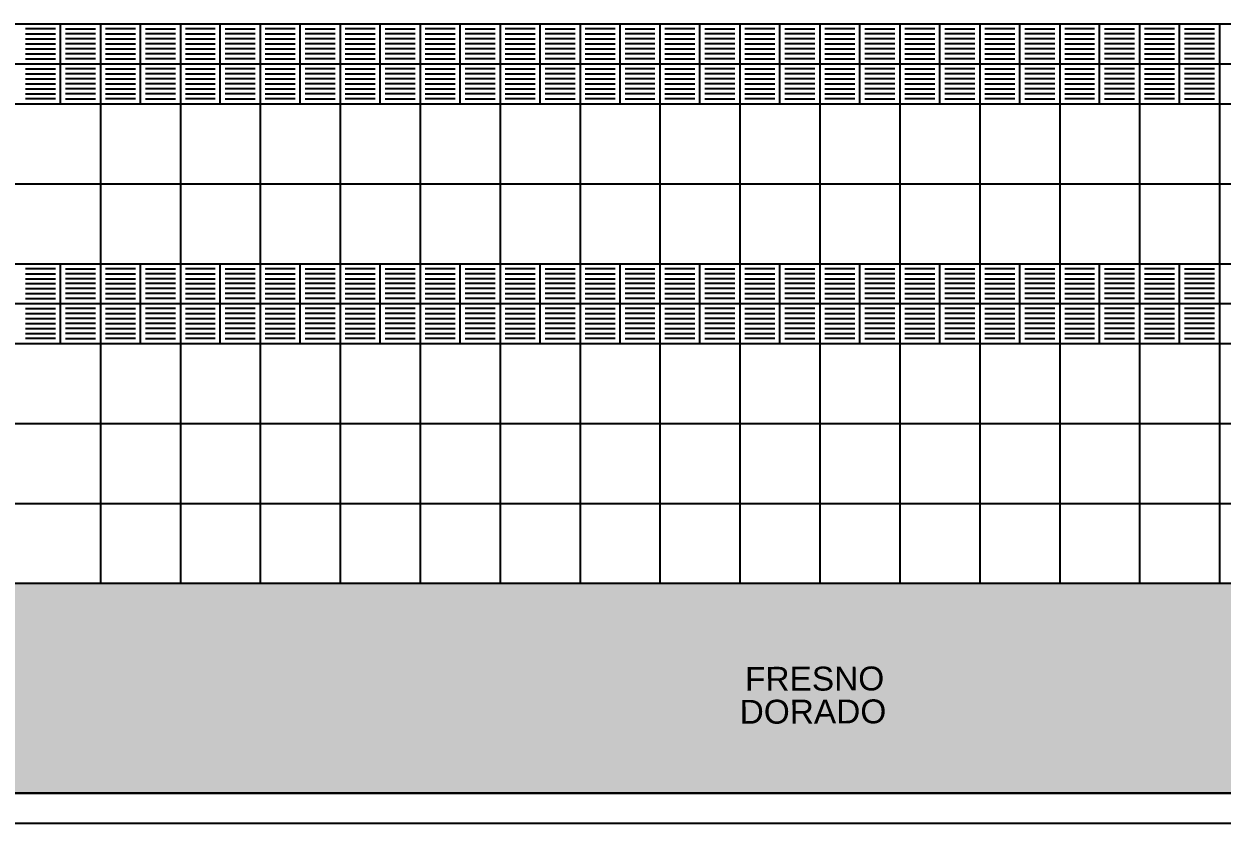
# Model space of a CAD drawing. Header units: inches. Extents: x -309 to 190, y -1585 to -1350.
# Drawn here: x -236.07 to -230.08, y -1423.41 to -1419.41 of the extents above; entities that cross this region are included whole.
import ezdxf

# ---------------------------------------------------------------- set-up
doc = ezdxf.new("R2010")
doc.units = ezdxf.units.IN
doc.header["$MEASUREMENT"] = 0
for name, color, linetype in [('10-TEXTO', 9, 'CONTINUOUS'), ('CIEGOS', 9, 'CONTINUOUS'), ('DET', 9, 'CONTINUOUS'), ('NO VIDENTES', 9, 'CONTINUOUS'), ('V2', 9, 'CONTINUOUS')]:
    doc.layers.add(name, color=color, linetype=linetype)
doc.styles.add('ROMANS', font='arial.ttf')

msp = doc.modelspace()

# ---------------------------------------------------------------- hatches: boundary and pattern name
at = {"layer": 'DET'}
h = msp.add_hatch(dxfattribs=at)
h.set_pattern_fill('AR-CONC', color=256, scale=0.04, style=0)
h.set_pattern_definition([(50, (136.40562, -1134.24455), (0.28690407, -0.02510085), [0.03, -0.33]), (355, (136.40562, -1134.24455), (-0.05550053, 0.30087685), [0.024, -0.264]), (100.451444, (136.42953, -1134.24665), (0.23140354, 0.275776), [0.02549608, -0.28045684]), (46.1842, (136.40562, -1134.16455), (0.42689653, -0.0662077), [0.045, -0.495]), (96.63564, (136.4412, -1134.17007), (0.37386478, 0.38964744), [0.03824414, -0.4206855]), (351.18416, (136.4056, -1134.16455), (0.37386478, 0.38964744), [0.036, -0.396]), (21, (136.44562, -1134.18455), (0.23876282, -0.16104756), [0.03, -0.33]), (326, (136.44562, -1134.18455), (0.09732613, 0.29006002), [0.024, -0.264]), (71.451445, (136.46552, -1134.19797), (0.33608895, 0.12901246), [0.02549608, -0.28045684]), (37.5, (136.40562, -1134.24455), (0.004863942, 0.133157542), [0, -0.2608, 0, -0.268, 0, -0.265]), (7.5, (136.40562, -1134.24455), (0.105227815, 0.157764685), [0, -0.1528, 0, -0.2548, 0, -0.101]), (327.5, (136.31642, -1134.24455), (0.213528974, -0.009021949), [0, -0.1, 0, -0.312, 0, -0.414]), (317.5, (136.27642, -1134.24455), (0.23327447, 0.04004199), [0, -0.13, 0, -0.2072, 0, -0.294])])
h.paths.add_polyline_path([(-239.6918, -1422.2082), (-239.6918, -1423.2582), (-212.4918, -1423.2582), (-212.4918, -1422.2082)])

# ---------------------------------------------------------------- linework, layer by layer
at = {"layer": 'CIEGOS'}
for points in [[(-264.4918, -1419.4082), (-172.9718, -1419.4082)], [(-264.6577, -1419.8082), (-172.8062, -1419.8082)], [(-264.9895, -1420.6082), (-172.4742, -1420.6082)], [(-264.9895, -1420.6082), (-172.4742, -1420.6082)], [(-265.1553, -1421.0082), (-172.3084, -1421.0082)], [(-265.1553, -1421.0082), (-172.3084, -1421.0082)]]:
    msp.add_lwpolyline(points, dxfattribs=at)
at = {"layer": 'DET'}
for points in [[(-235.8918, -1419.8082), (-235.8918, -1419.4082)], [(-235.8918, -1419.8082), (-235.8918, -1419.4082)], [(-235.6918, -1419.4082), (-235.6918, -1422.2082)], [(-235.4918, -1419.8082), (-235.4918, -1419.4082)], [(-235.2918, -1419.4082), (-235.2918, -1422.2082)], [(-235.0918, -1419.8082), (-235.0918, -1419.4082)], [(-234.8918, -1419.4082), (-234.8918, -1422.2082)], [(-234.6918, -1419.8082), (-234.6918, -1419.4082)], [(-234.4918, -1419.4082), (-234.4918, -1422.2082)], [(-234.2918, -1419.8082), (-234.2918, -1419.4082)], [(-234.0918, -1419.4082), (-234.0918, -1422.2082)], [(-233.8918, -1419.8082), (-233.8918, -1419.4082)], [(-233.6918, -1419.4082), (-233.6918, -1422.2082)], [(-233.4918, -1419.8082), (-233.4918, -1419.4082)], [(-233.2918, -1419.4082), (-233.2918, -1422.2082)], [(-233.0918, -1419.8082), (-233.0918, -1419.4082)], [(-232.8918, -1419.4082), (-232.8918, -1422.2082)], [(-232.6918, -1419.8082), (-232.6918, -1419.4082)], [(-232.4918, -1419.4082), (-232.4918, -1422.2082)], [(-232.2918, -1419.8082), (-232.2918, -1419.4082)], [(-232.0918, -1419.4082), (-232.0918, -1422.2082)], [(-231.8918, -1419.8082), (-231.8918, -1419.4082)], [(-231.6918, -1419.4082), (-231.6918, -1422.2082)], [(-231.4918, -1419.8082), (-231.4918, -1419.4082)], [(-231.2918, -1419.4082), (-231.2918, -1422.2082)], [(-231.0918, -1419.8082), (-231.0918, -1419.4082)], [(-230.8918, -1419.4082), (-230.8918, -1422.2082)], [(-230.6918, -1419.8082), (-230.6918, -1419.4082)], [(-230.4918, -1419.4082), (-230.4918, -1422.2082)], [(-230.2918, -1419.8082), (-230.2918, -1419.4082)], [(-230.0918, -1419.4082), (-230.0918, -1422.2082)], [(-264.5748, -1419.6082), (-172.889, -1419.6082)], [(-264.8236, -1420.2082), (-172.6405, -1420.2082)], [(-264.8236, -1420.2082), (-172.6405, -1420.2082)], [(-235.8918, -1421.0082), (-235.8918, -1420.6082)], [(-235.8918, -1421.0082), (-235.8918, -1420.6082)], [(-235.4918, -1421.0082), (-235.4918, -1420.6082)], [(-235.0918, -1421.0082), (-235.0918, -1420.6082)], [(-234.6918, -1421.0082), (-234.6918, -1420.6082)], [(-234.2918, -1421.0082), (-234.2918, -1420.6082)], [(-233.8918, -1421.0082), (-233.8918, -1420.6082)], [(-233.4918, -1421.0082), (-233.4918, -1420.6082)], [(-233.0918, -1421.0082), (-233.0918, -1420.6082)], [(-232.6918, -1421.0082), (-232.6918, -1420.6082)], [(-232.2918, -1421.0082), (-232.2918, -1420.6082)], [(-231.8918, -1421.0082), (-231.8918, -1420.6082)], [(-231.4918, -1421.0082), (-231.4918, -1420.6082)], [(-231.0918, -1421.0082), (-231.0918, -1420.6082)], [(-230.6918, -1421.0082), (-230.6918, -1420.6082)], [(-230.2918, -1421.0082), (-230.2918, -1420.6082)], [(-265.0724, -1420.8082), (-172.3914, -1420.8082)], [(-265.0724, -1420.8082), (-172.3914, -1420.8082)], [(-265.3212, -1421.4082), (-172.1425, -1421.4082)], [(-265.3212, -1421.4082), (-172.1425, -1421.4082)], [(-265.4871, -1421.8082), (-171.9766, -1421.8082)], [(-265.4871, -1421.8082), (-171.9766, -1421.8082)], [(-265.653, -1422.2082), (-171.8107, -1422.2082)]]:
    msp.add_lwpolyline(points, dxfattribs=at)
at = {"layer": 'NO VIDENTES'}
for p, q in [((-235.9168, -1419.4332), (-236.0668, -1419.4332)), ((-235.9168, -1419.4332), (-236.0668, -1419.4332)), ((-235.8668, -1419.4332), (-235.7168, -1419.4332)), ((-235.5168, -1419.4332), (-235.6668, -1419.4332)), ((-235.4668, -1419.4332), (-235.3168, -1419.4332)), ((-235.1168, -1419.4332), (-235.2668, -1419.4332)), ((-235.0668, -1419.4332), (-234.9168, -1419.4332)), ((-234.7168, -1419.4332), (-234.8668, -1419.4332)), ((-234.6668, -1419.4332), (-234.5168, -1419.4332)), ((-234.3168, -1419.4332), (-234.4668, -1419.4332)), ((-234.2668, -1419.4332), (-234.1168, -1419.4332)), ((-233.9168, -1419.4332), (-234.0668, -1419.4332)), ((-233.8668, -1419.4332), (-233.7168, -1419.4332)), ((-233.5168, -1419.4332), (-233.6668, -1419.4332)), ((-233.4668, -1419.4332), (-233.3168, -1419.4332)), ((-233.1168, -1419.4332), (-233.2668, -1419.4332)), ((-233.0668, -1419.4332), (-232.9168, -1419.4332)), ((-232.7168, -1419.4332), (-232.8668, -1419.4332)), ((-232.6668, -1419.4332), (-232.5168, -1419.4332)), ((-232.3168, -1419.4332), (-232.4668, -1419.4332)), ((-232.2668, -1419.4332), (-232.1168, -1419.4332)), ((-231.9168, -1419.4332), (-232.0668, -1419.4332)), ((-231.8668, -1419.4332), (-231.7168, -1419.4332)), ((-231.5168, -1419.4332), (-231.6668, -1419.4332)), ((-231.4668, -1419.4332), (-231.3168, -1419.4332)), ((-231.1168, -1419.4332), (-231.2668, -1419.4332)), ((-231.0668, -1419.4332), (-230.9168, -1419.4332)), ((-230.7168, -1419.4332), (-230.8668, -1419.4332)), ((-230.6668, -1419.4332), (-230.5168, -1419.4332)), ((-230.3168, -1419.4332), (-230.4668, -1419.4332)), ((-230.2668, -1419.4332), (-230.1168, -1419.4332)), ((-236.0668, -1419.4582), (-235.9168, -1419.4582)), ((-236.0668, -1419.4582), (-235.9168, -1419.4582)), ((-236.0668, -1419.4832), (-235.9168, -1419.4832)), ((-236.0668, -1419.4832), (-235.9168, -1419.4832)), ((-235.7168, -1419.4582), (-235.8668, -1419.4582)), ((-235.7168, -1419.4832), (-235.8668, -1419.4832)), ((-235.6668, -1419.4582), (-235.5168, -1419.4582)), ((-235.6668, -1419.4832), (-235.5168, -1419.4832)), ((-235.3168, -1419.4582), (-235.4668, -1419.4582)), ((-235.3168, -1419.4832), (-235.4668, -1419.4832)), ((-235.2668, -1419.4582), (-235.1168, -1419.4582)), ((-235.2668, -1419.4832), (-235.1168, -1419.4832)), ((-234.9168, -1419.4582), (-235.0668, -1419.4582)), ((-234.9168, -1419.4832), (-235.0668, -1419.4832)), ((-234.8668, -1419.4582), (-234.7168, -1419.4582)), ((-234.8668, -1419.4832), (-234.7168, -1419.4832)), ((-234.5168, -1419.4582), (-234.6668, -1419.4582)), ((-234.5168, -1419.4832), (-234.6668, -1419.4832)), ((-234.4668, -1419.4582), (-234.3168, -1419.4582)), ((-234.4668, -1419.4832), (-234.3168, -1419.4832)), ((-234.1168, -1419.4582), (-234.2668, -1419.4582)), ((-234.1168, -1419.4832), (-234.2668, -1419.4832)), ((-234.0668, -1419.4582), (-233.9168, -1419.4582)), ((-234.0668, -1419.4832), (-233.9168, -1419.4832)), ((-233.7168, -1419.4582), (-233.8668, -1419.4582)), ((-233.7168, -1419.4832), (-233.8668, -1419.4832)), ((-233.6668, -1419.4582), (-233.5168, -1419.4582)), ((-233.6668, -1419.4832), (-233.5168, -1419.4832)), ((-233.3168, -1419.4582), (-233.4668, -1419.4582)), ((-233.3168, -1419.4832), (-233.4668, -1419.4832)), ((-233.2668, -1419.4582), (-233.1168, -1419.4582)), ((-233.2668, -1419.4832), (-233.1168, -1419.4832)), ((-232.9168, -1419.4582), (-233.0668, -1419.4582)), ((-232.9168, -1419.4832), (-233.0668, -1419.4832)), ((-232.8668, -1419.4582), (-232.7168, -1419.4582)), ((-232.8668, -1419.4832), (-232.7168, -1419.4832)), ((-232.5168, -1419.4582), (-232.6668, -1419.4582)), ((-232.5168, -1419.4832), (-232.6668, -1419.4832)), ((-232.4668, -1419.4582), (-232.3168, -1419.4582)), ((-232.4668, -1419.4832), (-232.3168, -1419.4832)), ((-232.1168, -1419.4582), (-232.2668, -1419.4582)), ((-232.1168, -1419.4832), (-232.2668, -1419.4832)), ((-232.0668, -1419.4582), (-231.9168, -1419.4582)), ((-232.0668, -1419.4832), (-231.9168, -1419.4832)), ((-231.7168, -1419.4582), (-231.8668, -1419.4582)), ((-231.7168, -1419.4832), (-231.8668, -1419.4832)), ((-231.6668, -1419.4582), (-231.5168, -1419.4582)), ((-231.6668, -1419.4832), (-231.5168, -1419.4832)), ((-231.3168, -1419.4582), (-231.4668, -1419.4582)), ((-231.3168, -1419.4832), (-231.4668, -1419.4832)), ((-231.2668, -1419.4582), (-231.1168, -1419.4582)), ((-231.2668, -1419.4832), (-231.1168, -1419.4832)), ((-230.9168, -1419.4582), (-231.0668, -1419.4582)), ((-230.9168, -1419.4832), (-231.0668, -1419.4832)), ((-230.8668, -1419.4582), (-230.7168, -1419.4582)), ((-230.8668, -1419.4832), (-230.7168, -1419.4832)), ((-230.5168, -1419.4582), (-230.6668, -1419.4582)), ((-230.5168, -1419.4832), (-230.6668, -1419.4832)), ((-230.4668, -1419.4582), (-230.3168, -1419.4582)), ((-230.4668, -1419.4832), (-230.3168, -1419.4832)), ((-230.1168, -1419.4582), (-230.2668, -1419.4582)), ((-230.1168, -1419.4832), (-230.2668, -1419.4832)), ((-236.0668, -1419.5082), (-235.9168, -1419.5082)), ((-236.0668, -1419.5082), (-235.9168, -1419.5082)), ((-236.0668, -1419.5332), (-235.9168, -1419.5332)), ((-236.0668, -1419.5332), (-235.9168, -1419.5332)), ((-235.7168, -1419.5082), (-235.8668, -1419.5082)), ((-235.7168, -1419.5332), (-235.8668, -1419.5332)), ((-235.6668, -1419.5082), (-235.5168, -1419.5082)), ((-235.6668, -1419.5332), (-235.5168, -1419.5332)), ((-235.3168, -1419.5082), (-235.4668, -1419.5082)), ((-235.3168, -1419.5332), (-235.4668, -1419.5332)), ((-235.2668, -1419.5082), (-235.1168, -1419.5082)), ((-235.2668, -1419.5332), (-235.1168, -1419.5332)), ((-234.9168, -1419.5082), (-235.0668, -1419.5082)), ((-234.9168, -1419.5332), (-235.0668, -1419.5332)), ((-234.8668, -1419.5082), (-234.7168, -1419.5082)), ((-234.8668, -1419.5332), (-234.7168, -1419.5332)), ((-234.5168, -1419.5082), (-234.6668, -1419.5082)), ((-234.5168, -1419.5332), (-234.6668, -1419.5332)), ((-234.4668, -1419.5082), (-234.3168, -1419.5082)), ((-234.4668, -1419.5332), (-234.3168, -1419.5332)), ((-234.1168, -1419.5082), (-234.2668, -1419.5082)), ((-234.1168, -1419.5332), (-234.2668, -1419.5332)), ((-234.0668, -1419.5082), (-233.9168, -1419.5082)), ((-234.0668, -1419.5332), (-233.9168, -1419.5332)), ((-233.7168, -1419.5082), (-233.8668, -1419.5082)), ((-233.7168, -1419.5332), (-233.8668, -1419.5332)), ((-233.6668, -1419.5082), (-233.5168, -1419.5082)), ((-233.6668, -1419.5332), (-233.5168, -1419.5332)), ((-233.3168, -1419.5082), (-233.4668, -1419.5082)), ((-233.3168, -1419.5332), (-233.4668, -1419.5332)), ((-233.2668, -1419.5082), (-233.1168, -1419.5082)), ((-233.2668, -1419.5332), (-233.1168, -1419.5332)), ((-232.9168, -1419.5082), (-233.0668, -1419.5082)), ((-232.9168, -1419.5332), (-233.0668, -1419.5332)), ((-232.8668, -1419.5082), (-232.7168, -1419.5082)), ((-232.8668, -1419.5332), (-232.7168, -1419.5332)), ((-232.5168, -1419.5082), (-232.6668, -1419.5082)), ((-232.5168, -1419.5332), (-232.6668, -1419.5332)), ((-232.4668, -1419.5082), (-232.3168, -1419.5082)), ((-232.4668, -1419.5332), (-232.3168, -1419.5332)), ((-232.1168, -1419.5082), (-232.2668, -1419.5082)), ((-232.1168, -1419.5332), (-232.2668, -1419.5332)), ((-232.0668, -1419.5082), (-231.9168, -1419.5082)), ((-232.0668, -1419.5332), (-231.9168, -1419.5332)), ((-231.7168, -1419.5082), (-231.8668, -1419.5082)), ((-231.7168, -1419.5332), (-231.8668, -1419.5332)), ((-231.6668, -1419.5082), (-231.5168, -1419.5082)), ((-231.6668, -1419.5332), (-231.5168, -1419.5332)), ((-231.3168, -1419.5082), (-231.4668, -1419.5082)), ((-231.3168, -1419.5332), (-231.4668, -1419.5332)), ((-231.2668, -1419.5082), (-231.1168, -1419.5082)), ((-231.2668, -1419.5332), (-231.1168, -1419.5332)), ((-230.9168, -1419.5082), (-231.0668, -1419.5082)), ((-230.9168, -1419.5332), (-231.0668, -1419.5332)), ((-230.8668, -1419.5082), (-230.7168, -1419.5082)), ((-230.8668, -1419.5332), (-230.7168, -1419.5332)), ((-230.5168, -1419.5082), (-230.6668, -1419.5082)), ((-230.5168, -1419.5332), (-230.6668, -1419.5332)), ((-230.4668, -1419.5082), (-230.3168, -1419.5082)), ((-230.4668, -1419.5332), (-230.3168, -1419.5332)), ((-230.1168, -1419.5082), (-230.2668, -1419.5082)), ((-230.1168, -1419.5332), (-230.2668, -1419.5332)), ((-236.0668, -1419.5582), (-235.9168, -1419.5582)), ((-236.0668, -1419.5582), (-235.9168, -1419.5582)), ((-236.0668, -1419.5832), (-235.9168, -1419.5832)), ((-236.0668, -1419.5832), (-235.9168, -1419.5832)), ((-235.7168, -1419.5582), (-235.8668, -1419.5582)), ((-235.7168, -1419.5832), (-235.8668, -1419.5832)), ((-235.6668, -1419.5582), (-235.5168, -1419.5582)), ((-235.6668, -1419.5832), (-235.5168, -1419.5832)), ((-235.3168, -1419.5582), (-235.4668, -1419.5582)), ((-235.3168, -1419.5832), (-235.4668, -1419.5832)), ((-235.2668, -1419.5582), (-235.1168, -1419.5582)), ((-235.2668, -1419.5832), (-235.1168, -1419.5832)), ((-234.9168, -1419.5582), (-235.0668, -1419.5582)), ((-234.9168, -1419.5832), (-235.0668, -1419.5832)), ((-234.8668, -1419.5582), (-234.7168, -1419.5582)), ((-234.8668, -1419.5832), (-234.7168, -1419.5832)), ((-234.5168, -1419.5582), (-234.6668, -1419.5582)), ((-234.5168, -1419.5832), (-234.6668, -1419.5832)), ((-234.4668, -1419.5582), (-234.3168, -1419.5582)), ((-234.4668, -1419.5832), (-234.3168, -1419.5832)), ((-234.1168, -1419.5582), (-234.2668, -1419.5582)), ((-234.1168, -1419.5832), (-234.2668, -1419.5832)), ((-234.0668, -1419.5582), (-233.9168, -1419.5582)), ((-234.0668, -1419.5832), (-233.9168, -1419.5832)), ((-233.7168, -1419.5582), (-233.8668, -1419.5582)), ((-233.7168, -1419.5832), (-233.8668, -1419.5832)), ((-233.6668, -1419.5582), (-233.5168, -1419.5582)), ((-233.6668, -1419.5832), (-233.5168, -1419.5832)), ((-233.3168, -1419.5582), (-233.4668, -1419.5582)), ((-233.3168, -1419.5832), (-233.4668, -1419.5832)), ((-233.2668, -1419.5582), (-233.1168, -1419.5582)), ((-233.2668, -1419.5832), (-233.1168, -1419.5832)), ((-232.9168, -1419.5582), (-233.0668, -1419.5582)), ((-232.9168, -1419.5832), (-233.0668, -1419.5832)), ((-232.8668, -1419.5582), (-232.7168, -1419.5582)), ((-232.8668, -1419.5832), (-232.7168, -1419.5832)), ((-232.5168, -1419.5582), (-232.6668, -1419.5582)), ((-232.5168, -1419.5832), (-232.6668, -1419.5832)), ((-232.4668, -1419.5582), (-232.3168, -1419.5582)), ((-232.4668, -1419.5832), (-232.3168, -1419.5832)), ((-232.1168, -1419.5582), (-232.2668, -1419.5582)), ((-232.1168, -1419.5832), (-232.2668, -1419.5832)), ((-232.0668, -1419.5582), (-231.9168, -1419.5582)), ((-232.0668, -1419.5832), (-231.9168, -1419.5832)), ((-231.7168, -1419.5582), (-231.8668, -1419.5582)), ((-231.7168, -1419.5832), (-231.8668, -1419.5832)), ((-231.6668, -1419.5582), (-231.5168, -1419.5582)), ((-231.6668, -1419.5832), (-231.5168, -1419.5832)), ((-231.3168, -1419.5582), (-231.4668, -1419.5582)), ((-231.3168, -1419.5832), (-231.4668, -1419.5832)), ((-231.2668, -1419.5582), (-231.1168, -1419.5582)), ((-231.2668, -1419.5832), (-231.1168, -1419.5832)), ((-230.9168, -1419.5582), (-231.0668, -1419.5582)), ((-230.9168, -1419.5832), (-231.0668, -1419.5832)), ((-230.8668, -1419.5582), (-230.7168, -1419.5582)), ((-230.8668, -1419.5832), (-230.7168, -1419.5832)), ((-230.5168, -1419.5582), (-230.6668, -1419.5582)), ((-230.5168, -1419.5832), (-230.6668, -1419.5832)), ((-230.4668, -1419.5582), (-230.3168, -1419.5582)), ((-230.4668, -1419.5832), (-230.3168, -1419.5832)), ((-230.1168, -1419.5582), (-230.2668, -1419.5582)), ((-230.1168, -1419.5832), (-230.2668, -1419.5832)), ((-236.0668, -1419.6332), (-235.9168, -1419.6332)), ((-236.0668, -1419.6332), (-235.9168, -1419.6332)), ((-236.0668, -1419.6582), (-235.9168, -1419.6582)), ((-236.0668, -1419.6582), (-235.9168, -1419.6582)), ((-235.7168, -1419.6332), (-235.8668, -1419.6332)), ((-235.7168, -1419.6582), (-235.8668, -1419.6582)), ((-235.6668, -1419.6332), (-235.5168, -1419.6332)), ((-235.6668, -1419.6582), (-235.5168, -1419.6582)), ((-235.3168, -1419.6332), (-235.4668, -1419.6332)), ((-235.3168, -1419.6582), (-235.4668, -1419.6582)), ((-235.2668, -1419.6332), (-235.1168, -1419.6332)), ((-235.2668, -1419.6582), (-235.1168, -1419.6582)), ((-234.9168, -1419.6332), (-235.0668, -1419.6332)), ((-234.9168, -1419.6582), (-235.0668, -1419.6582)), ((-234.8668, -1419.6332), (-234.7168, -1419.6332)), ((-234.8668, -1419.6582), (-234.7168, -1419.6582)), ((-234.5168, -1419.6332), (-234.6668, -1419.6332)), ((-234.5168, -1419.6582), (-234.6668, -1419.6582)), ((-234.4668, -1419.6332), (-234.3168, -1419.6332)), ((-234.4668, -1419.6582), (-234.3168, -1419.6582)), ((-234.1168, -1419.6332), (-234.2668, -1419.6332)), ((-234.1168, -1419.6582), (-234.2668, -1419.6582)), ((-234.0668, -1419.6332), (-233.9168, -1419.6332)), ((-234.0668, -1419.6582), (-233.9168, -1419.6582)), ((-233.7168, -1419.6332), (-233.8668, -1419.6332)), ((-233.7168, -1419.6582), (-233.8668, -1419.6582)), ((-233.6668, -1419.6332), (-233.5168, -1419.6332)), ((-233.6668, -1419.6582), (-233.5168, -1419.6582)), ((-233.3168, -1419.6332), (-233.4668, -1419.6332)), ((-233.3168, -1419.6582), (-233.4668, -1419.6582)), ((-233.2668, -1419.6332), (-233.1168, -1419.6332)), ((-233.2668, -1419.6582), (-233.1168, -1419.6582)), ((-232.9168, -1419.6332), (-233.0668, -1419.6332)), ((-232.9168, -1419.6582), (-233.0668, -1419.6582)), ((-232.8668, -1419.6332), (-232.7168, -1419.6332)), ((-232.8668, -1419.6582), (-232.7168, -1419.6582)), ((-232.5168, -1419.6332), (-232.6668, -1419.6332)), ((-232.5168, -1419.6582), (-232.6668, -1419.6582)), ((-232.4668, -1419.6332), (-232.3168, -1419.6332)), ((-232.4668, -1419.6582), (-232.3168, -1419.6582)), ((-232.1168, -1419.6332), (-232.2668, -1419.6332)), ((-232.1168, -1419.6582), (-232.2668, -1419.6582)), ((-232.0668, -1419.6332), (-231.9168, -1419.6332)), ((-232.0668, -1419.6582), (-231.9168, -1419.6582)), ((-231.7168, -1419.6332), (-231.8668, -1419.6332)), ((-231.7168, -1419.6582), (-231.8668, -1419.6582)), ((-231.6668, -1419.6332), (-231.5168, -1419.6332)), ((-231.6668, -1419.6582), (-231.5168, -1419.6582)), ((-231.3168, -1419.6332), (-231.4668, -1419.6332)), ((-231.3168, -1419.6582), (-231.4668, -1419.6582)), ((-231.2668, -1419.6332), (-231.1168, -1419.6332)), ((-231.2668, -1419.6582), (-231.1168, -1419.6582)), ((-230.9168, -1419.6332), (-231.0668, -1419.6332)), ((-230.9168, -1419.6582), (-231.0668, -1419.6582)), ((-230.8668, -1419.6332), (-230.7168, -1419.6332)), ((-230.8668, -1419.6582), (-230.7168, -1419.6582)), ((-230.5168, -1419.6332), (-230.6668, -1419.6332)), ((-230.5168, -1419.6582), (-230.6668, -1419.6582)), ((-230.4668, -1419.6332), (-230.3168, -1419.6332)), ((-230.4668, -1419.6582), (-230.3168, -1419.6582)), ((-230.1168, -1419.6332), (-230.2668, -1419.6332)), ((-230.1168, -1419.6582), (-230.2668, -1419.6582)), ((-236.0668, -1419.6832), (-235.9168, -1419.6832)), ((-236.0668, -1419.6832), (-235.9168, -1419.6832)), ((-236.0668, -1419.7082), (-235.9168, -1419.7082)), ((-236.0668, -1419.7082), (-235.9168, -1419.7082)), ((-236.0668, -1419.7332), (-235.9168, -1419.7332)), ((-236.0668, -1419.7332), (-235.9168, -1419.7332)), ((-235.7168, -1419.6832), (-235.8668, -1419.6832)), ((-235.7168, -1419.7082), (-235.8668, -1419.7082)), ((-235.7168, -1419.7332), (-235.8668, -1419.7332)), ((-235.6668, -1419.6832), (-235.5168, -1419.6832)), ((-235.6668, -1419.7082), (-235.5168, -1419.7082)), ((-235.6668, -1419.7332), (-235.5168, -1419.7332)), ((-235.3168, -1419.6832), (-235.4668, -1419.6832)), ((-235.3168, -1419.7082), (-235.4668, -1419.7082)), ((-235.3168, -1419.7332), (-235.4668, -1419.7332)), ((-235.2668, -1419.6832), (-235.1168, -1419.6832)), ((-235.2668, -1419.7082), (-235.1168, -1419.7082)), ((-235.2668, -1419.7332), (-235.1168, -1419.7332)), ((-234.9168, -1419.6832), (-235.0668, -1419.6832)), ((-234.9168, -1419.7082), (-235.0668, -1419.7082)), ((-234.9168, -1419.7332), (-235.0668, -1419.7332)), ((-234.8668, -1419.6832), (-234.7168, -1419.6832)), ((-234.8668, -1419.7082), (-234.7168, -1419.7082)), ((-234.8668, -1419.7332), (-234.7168, -1419.7332)), ((-234.5168, -1419.6832), (-234.6668, -1419.6832)), ((-234.5168, -1419.7082), (-234.6668, -1419.7082)), ((-234.5168, -1419.7332), (-234.6668, -1419.7332)), ((-234.4668, -1419.6832), (-234.3168, -1419.6832)), ((-234.4668, -1419.7082), (-234.3168, -1419.7082)), ((-234.4668, -1419.7332), (-234.3168, -1419.7332)), ((-234.1168, -1419.6832), (-234.2668, -1419.6832)), ((-234.1168, -1419.7082), (-234.2668, -1419.7082)), ((-234.1168, -1419.7332), (-234.2668, -1419.7332)), ((-234.0668, -1419.6832), (-233.9168, -1419.6832)), ((-234.0668, -1419.7082), (-233.9168, -1419.7082)), ((-234.0668, -1419.7332), (-233.9168, -1419.7332)), ((-233.7168, -1419.6832), (-233.8668, -1419.6832)), ((-233.7168, -1419.7082), (-233.8668, -1419.7082)), ((-233.7168, -1419.7332), (-233.8668, -1419.7332)), ((-233.6668, -1419.6832), (-233.5168, -1419.6832)), ((-233.6668, -1419.7082), (-233.5168, -1419.7082)), ((-233.6668, -1419.7332), (-233.5168, -1419.7332)), ((-233.3168, -1419.6832), (-233.4668, -1419.6832)), ((-233.3168, -1419.7082), (-233.4668, -1419.7082)), ((-233.3168, -1419.7332), (-233.4668, -1419.7332)), ((-233.2668, -1419.6832), (-233.1168, -1419.6832)), ((-233.2668, -1419.7082), (-233.1168, -1419.7082)), ((-233.2668, -1419.7332), (-233.1168, -1419.7332)), ((-232.9168, -1419.6832), (-233.0668, -1419.6832)), ((-232.9168, -1419.7082), (-233.0668, -1419.7082)), ((-232.9168, -1419.7332), (-233.0668, -1419.7332)), ((-232.8668, -1419.6832), (-232.7168, -1419.6832)), ((-232.8668, -1419.7082), (-232.7168, -1419.7082)), ((-232.8668, -1419.7332), (-232.7168, -1419.7332)), ((-232.5168, -1419.6832), (-232.6668, -1419.6832)), ((-232.5168, -1419.7082), (-232.6668, -1419.7082)), ((-232.5168, -1419.7332), (-232.6668, -1419.7332)), ((-232.4668, -1419.6832), (-232.3168, -1419.6832)), ((-232.4668, -1419.7082), (-232.3168, -1419.7082)), ((-232.4668, -1419.7332), (-232.3168, -1419.7332)), ((-232.1168, -1419.6832), (-232.2668, -1419.6832)), ((-232.1168, -1419.7082), (-232.2668, -1419.7082)), ((-232.1168, -1419.7332), (-232.2668, -1419.7332)), ((-232.0668, -1419.6832), (-231.9168, -1419.6832)), ((-232.0668, -1419.7082), (-231.9168, -1419.7082)), ((-232.0668, -1419.7332), (-231.9168, -1419.7332)), ((-231.7168, -1419.6832), (-231.8668, -1419.6832)), ((-231.7168, -1419.7082), (-231.8668, -1419.7082)), ((-231.7168, -1419.7332), (-231.8668, -1419.7332)), ((-231.6668, -1419.6832), (-231.5168, -1419.6832)), ((-231.6668, -1419.7082), (-231.5168, -1419.7082)), ((-231.6668, -1419.7332), (-231.5168, -1419.7332)), ((-231.3168, -1419.6832), (-231.4668, -1419.6832)), ((-231.3168, -1419.7082), (-231.4668, -1419.7082)), ((-231.3168, -1419.7332), (-231.4668, -1419.7332)), ((-231.2668, -1419.6832), (-231.1168, -1419.6832)), ((-231.2668, -1419.7082), (-231.1168, -1419.7082)), ((-231.2668, -1419.7332), (-231.1168, -1419.7332)), ((-230.9168, -1419.6832), (-231.0668, -1419.6832)), ((-230.9168, -1419.7082), (-231.0668, -1419.7082)), ((-230.9168, -1419.7332), (-231.0668, -1419.7332)), ((-230.8668, -1419.6832), (-230.7168, -1419.6832)), ((-230.8668, -1419.7082), (-230.7168, -1419.7082)), ((-230.8668, -1419.7332), (-230.7168, -1419.7332)), ((-230.5168, -1419.6832), (-230.6668, -1419.6832)), ((-230.5168, -1419.7082), (-230.6668, -1419.7082)), ((-230.5168, -1419.7332), (-230.6668, -1419.7332)), ((-230.4668, -1419.6832), (-230.3168, -1419.6832)), ((-230.4668, -1419.7082), (-230.3168, -1419.7082)), ((-230.4668, -1419.7332), (-230.3168, -1419.7332)), ((-230.1168, -1419.6832), (-230.2668, -1419.6832)), ((-230.1168, -1419.7082), (-230.2668, -1419.7082)), ((-230.1168, -1419.7332), (-230.2668, -1419.7332)), ((-236.0668, -1419.7582), (-235.9168, -1419.7582)), ((-236.0668, -1419.7582), (-235.9168, -1419.7582)), ((-235.9168, -1419.7832), (-236.0668, -1419.7832)), ((-235.9168, -1419.7832), (-236.0668, -1419.7832)), ((-235.7168, -1419.7582), (-235.8668, -1419.7582)), ((-235.8668, -1419.7832), (-235.7168, -1419.7832)), ((-235.6668, -1419.7582), (-235.5168, -1419.7582)), ((-235.5168, -1419.7832), (-235.6668, -1419.7832)), ((-235.3168, -1419.7582), (-235.4668, -1419.7582)), ((-235.4668, -1419.7832), (-235.3168, -1419.7832)), ((-235.2668, -1419.7582), (-235.1168, -1419.7582)), ((-235.1168, -1419.7832), (-235.2668, -1419.7832)), ((-234.9168, -1419.7582), (-235.0668, -1419.7582)), ((-235.0668, -1419.7832), (-234.9168, -1419.7832)), ((-234.8668, -1419.7582), (-234.7168, -1419.7582)), ((-234.7168, -1419.7832), (-234.8668, -1419.7832)), ((-234.5168, -1419.7582), (-234.6668, -1419.7582)), ((-234.6668, -1419.7832), (-234.5168, -1419.7832)), ((-234.4668, -1419.7582), (-234.3168, -1419.7582)), ((-234.3168, -1419.7832), (-234.4668, -1419.7832)), ((-234.1168, -1419.7582), (-234.2668, -1419.7582)), ((-234.2668, -1419.7832), (-234.1168, -1419.7832)), ((-234.0668, -1419.7582), (-233.9168, -1419.7582)), ((-233.9168, -1419.7832), (-234.0668, -1419.7832)), ((-233.7168, -1419.7582), (-233.8668, -1419.7582)), ((-233.8668, -1419.7832), (-233.7168, -1419.7832)), ((-233.6668, -1419.7582), (-233.5168, -1419.7582)), ((-233.5168, -1419.7832), (-233.6668, -1419.7832)), ((-233.3168, -1419.7582), (-233.4668, -1419.7582)), ((-233.4668, -1419.7832), (-233.3168, -1419.7832)), ((-233.2668, -1419.7582), (-233.1168, -1419.7582)), ((-233.1168, -1419.7832), (-233.2668, -1419.7832)), ((-232.9168, -1419.7582), (-233.0668, -1419.7582)), ((-233.0668, -1419.7832), (-232.9168, -1419.7832)), ((-232.8668, -1419.7582), (-232.7168, -1419.7582)), ((-232.7168, -1419.7832), (-232.8668, -1419.7832)), ((-232.5168, -1419.7582), (-232.6668, -1419.7582)), ((-232.6668, -1419.7832), (-232.5168, -1419.7832)), ((-232.4668, -1419.7582), (-232.3168, -1419.7582)), ((-232.3168, -1419.7832), (-232.4668, -1419.7832)), ((-232.1168, -1419.7582), (-232.2668, -1419.7582)), ((-232.2668, -1419.7832), (-232.1168, -1419.7832)), ((-232.0668, -1419.7582), (-231.9168, -1419.7582)), ((-231.9168, -1419.7832), (-232.0668, -1419.7832)), ((-231.7168, -1419.7582), (-231.8668, -1419.7582)), ((-231.8668, -1419.7832), (-231.7168, -1419.7832)), ((-231.6668, -1419.7582), (-231.5168, -1419.7582)), ((-231.5168, -1419.7832), (-231.6668, -1419.7832)), ((-231.3168, -1419.7582), (-231.4668, -1419.7582)), ((-231.4668, -1419.7832), (-231.3168, -1419.7832)), ((-231.2668, -1419.7582), (-231.1168, -1419.7582)), ((-231.1168, -1419.7832), (-231.2668, -1419.7832)), ((-230.9168, -1419.7582), (-231.0668, -1419.7582)), ((-231.0668, -1419.7832), (-230.9168, -1419.7832)), ((-230.8668, -1419.7582), (-230.7168, -1419.7582)), ((-230.7168, -1419.7832), (-230.8668, -1419.7832)), ((-230.5168, -1419.7582), (-230.6668, -1419.7582)), ((-230.6668, -1419.7832), (-230.5168, -1419.7832)), ((-230.4668, -1419.7582), (-230.3168, -1419.7582)), ((-230.3168, -1419.7832), (-230.4668, -1419.7832)), ((-230.1168, -1419.7582), (-230.2668, -1419.7582)), ((-230.2668, -1419.7832), (-230.1168, -1419.7832)), ((-235.9168, -1420.6332), (-236.0668, -1420.6332)), ((-235.9168, -1420.6332), (-236.0668, -1420.6332)), ((-235.8668, -1420.6332), (-235.7168, -1420.6332)), ((-235.5168, -1420.6332), (-235.6668, -1420.6332)), ((-235.4668, -1420.6332), (-235.3168, -1420.6332)), ((-235.1168, -1420.6332), (-235.2668, -1420.6332)), ((-235.0668, -1420.6332), (-234.9168, -1420.6332)), ((-234.7168, -1420.6332), (-234.8668, -1420.6332)), ((-234.6668, -1420.6332), (-234.5168, -1420.6332)), ((-234.3168, -1420.6332), (-234.4668, -1420.6332)), ((-234.2668, -1420.6332), (-234.1168, -1420.6332)), ((-233.9168, -1420.6332), (-234.0668, -1420.6332)), ((-233.8668, -1420.6332), (-233.7168, -1420.6332)), ((-233.5168, -1420.6332), (-233.6668, -1420.6332)), ((-233.4668, -1420.6332), (-233.3168, -1420.6332)), ((-233.1168, -1420.6332), (-233.2668, -1420.6332)), ((-233.0668, -1420.6332), (-232.9168, -1420.6332)), ((-232.7168, -1420.6332), (-232.8668, -1420.6332)), ((-232.6668, -1420.6332), (-232.5168, -1420.6332)), ((-232.3168, -1420.6332), (-232.4668, -1420.6332)), ((-232.2668, -1420.6332), (-232.1168, -1420.6332)), ((-231.9168, -1420.6332), (-232.0668, -1420.6332)), ((-231.8668, -1420.6332), (-231.7168, -1420.6332)), ((-231.5168, -1420.6332), (-231.6668, -1420.6332)), ((-231.4668, -1420.6332), (-231.3168, -1420.6332)), ((-231.1168, -1420.6332), (-231.2668, -1420.6332)), ((-231.0668, -1420.6332), (-230.9168, -1420.6332)), ((-230.7168, -1420.6332), (-230.8668, -1420.6332)), ((-230.6668, -1420.6332), (-230.5168, -1420.6332)), ((-230.3168, -1420.6332), (-230.4668, -1420.6332)), ((-230.2668, -1420.6332), (-230.1168, -1420.6332)), ((-236.0668, -1420.6582), (-235.9168, -1420.6582)), ((-236.0668, -1420.6582), (-235.9168, -1420.6582)), ((-236.0668, -1420.6832), (-235.9168, -1420.6832)), ((-236.0668, -1420.6832), (-235.9168, -1420.6832)), ((-235.7168, -1420.6582), (-235.8668, -1420.6582)), ((-235.7168, -1420.6832), (-235.8668, -1420.6832)), ((-235.6668, -1420.6582), (-235.5168, -1420.6582)), ((-235.6668, -1420.6832), (-235.5168, -1420.6832)), ((-235.3168, -1420.6582), (-235.4668, -1420.6582)), ((-235.3168, -1420.6832), (-235.4668, -1420.6832)), ((-235.2668, -1420.6582), (-235.1168, -1420.6582)), ((-235.2668, -1420.6832), (-235.1168, -1420.6832)), ((-234.9168, -1420.6582), (-235.0668, -1420.6582)), ((-234.9168, -1420.6832), (-235.0668, -1420.6832)), ((-234.8668, -1420.6582), (-234.7168, -1420.6582)), ((-234.8668, -1420.6832), (-234.7168, -1420.6832)), ((-234.5168, -1420.6582), (-234.6668, -1420.6582)), ((-234.5168, -1420.6832), (-234.6668, -1420.6832)), ((-234.4668, -1420.6582), (-234.3168, -1420.6582)), ((-234.4668, -1420.6832), (-234.3168, -1420.6832)), ((-234.1168, -1420.6582), (-234.2668, -1420.6582)), ((-234.1168, -1420.6832), (-234.2668, -1420.6832)), ((-234.0668, -1420.6582), (-233.9168, -1420.6582)), ((-234.0668, -1420.6832), (-233.9168, -1420.6832)), ((-233.7168, -1420.6582), (-233.8668, -1420.6582)), ((-233.7168, -1420.6832), (-233.8668, -1420.6832)), ((-233.6668, -1420.6582), (-233.5168, -1420.6582)), ((-233.6668, -1420.6832), (-233.5168, -1420.6832)), ((-233.3168, -1420.6582), (-233.4668, -1420.6582)), ((-233.3168, -1420.6832), (-233.4668, -1420.6832)), ((-233.2668, -1420.6582), (-233.1168, -1420.6582)), ((-233.2668, -1420.6832), (-233.1168, -1420.6832)), ((-232.9168, -1420.6582), (-233.0668, -1420.6582)), ((-232.9168, -1420.6832), (-233.0668, -1420.6832)), ((-232.8668, -1420.6582), (-232.7168, -1420.6582)), ((-232.8668, -1420.6832), (-232.7168, -1420.6832)), ((-232.5168, -1420.6582), (-232.6668, -1420.6582)), ((-232.5168, -1420.6832), (-232.6668, -1420.6832)), ((-232.4668, -1420.6582), (-232.3168, -1420.6582)), ((-232.4668, -1420.6832), (-232.3168, -1420.6832)), ((-232.1168, -1420.6582), (-232.2668, -1420.6582)), ((-232.1168, -1420.6832), (-232.2668, -1420.6832)), ((-232.0668, -1420.6582), (-231.9168, -1420.6582)), ((-232.0668, -1420.6832), (-231.9168, -1420.6832)), ((-231.7168, -1420.6582), (-231.8668, -1420.6582)), ((-231.7168, -1420.6832), (-231.8668, -1420.6832)), ((-231.6668, -1420.6582), (-231.5168, -1420.6582)), ((-231.6668, -1420.6832), (-231.5168, -1420.6832)), ((-231.3168, -1420.6582), (-231.4668, -1420.6582)), ((-231.3168, -1420.6832), (-231.4668, -1420.6832)), ((-231.2668, -1420.6582), (-231.1168, -1420.6582)), ((-231.2668, -1420.6832), (-231.1168, -1420.6832)), ((-230.9168, -1420.6582), (-231.0668, -1420.6582)), ((-230.9168, -1420.6832), (-231.0668, -1420.6832)), ((-230.8668, -1420.6582), (-230.7168, -1420.6582)), ((-230.8668, -1420.6832), (-230.7168, -1420.6832)), ((-230.5168, -1420.6582), (-230.6668, -1420.6582)), ((-230.5168, -1420.6832), (-230.6668, -1420.6832)), ((-230.4668, -1420.6582), (-230.3168, -1420.6582)), ((-230.4668, -1420.6832), (-230.3168, -1420.6832)), ((-230.1168, -1420.6582), (-230.2668, -1420.6582)), ((-230.1168, -1420.6832), (-230.2668, -1420.6832)), ((-236.0668, -1420.7082), (-235.9168, -1420.7082)), ((-236.0668, -1420.7082), (-235.9168, -1420.7082)), ((-236.0668, -1420.7332), (-235.9168, -1420.7332)), ((-236.0668, -1420.7332), (-235.9168, -1420.7332)), ((-235.7168, -1420.7082), (-235.8668, -1420.7082)), ((-235.7168, -1420.7332), (-235.8668, -1420.7332)), ((-235.6668, -1420.7082), (-235.5168, -1420.7082)), ((-235.6668, -1420.7332), (-235.5168, -1420.7332)), ((-235.3168, -1420.7082), (-235.4668, -1420.7082)), ((-235.3168, -1420.7332), (-235.4668, -1420.7332)), ((-235.2668, -1420.7082), (-235.1168, -1420.7082)), ((-235.2668, -1420.7332), (-235.1168, -1420.7332)), ((-234.9168, -1420.7082), (-235.0668, -1420.7082)), ((-234.9168, -1420.7332), (-235.0668, -1420.7332)), ((-234.8668, -1420.7082), (-234.7168, -1420.7082)), ((-234.8668, -1420.7332), (-234.7168, -1420.7332)), ((-234.5168, -1420.7082), (-234.6668, -1420.7082)), ((-234.5168, -1420.7332), (-234.6668, -1420.7332)), ((-234.4668, -1420.7082), (-234.3168, -1420.7082)), ((-234.4668, -1420.7332), (-234.3168, -1420.7332)), ((-234.1168, -1420.7082), (-234.2668, -1420.7082)), ((-234.1168, -1420.7332), (-234.2668, -1420.7332)), ((-234.0668, -1420.7082), (-233.9168, -1420.7082)), ((-234.0668, -1420.7332), (-233.9168, -1420.7332)), ((-233.7168, -1420.7082), (-233.8668, -1420.7082)), ((-233.7168, -1420.7332), (-233.8668, -1420.7332)), ((-233.6668, -1420.7082), (-233.5168, -1420.7082)), ((-233.6668, -1420.7332), (-233.5168, -1420.7332)), ((-233.3168, -1420.7082), (-233.4668, -1420.7082)), ((-233.3168, -1420.7332), (-233.4668, -1420.7332)), ((-233.2668, -1420.7082), (-233.1168, -1420.7082)), ((-233.2668, -1420.7332), (-233.1168, -1420.7332)), ((-232.9168, -1420.7082), (-233.0668, -1420.7082)), ((-232.9168, -1420.7332), (-233.0668, -1420.7332)), ((-232.8668, -1420.7082), (-232.7168, -1420.7082)), ((-232.8668, -1420.7332), (-232.7168, -1420.7332)), ((-232.5168, -1420.7082), (-232.6668, -1420.7082)), ((-232.5168, -1420.7332), (-232.6668, -1420.7332)), ((-232.4668, -1420.7082), (-232.3168, -1420.7082)), ((-232.4668, -1420.7332), (-232.3168, -1420.7332)), ((-232.1168, -1420.7082), (-232.2668, -1420.7082)), ((-232.1168, -1420.7332), (-232.2668, -1420.7332)), ((-232.0668, -1420.7082), (-231.9168, -1420.7082)), ((-232.0668, -1420.7332), (-231.9168, -1420.7332)), ((-231.7168, -1420.7082), (-231.8668, -1420.7082)), ((-231.7168, -1420.7332), (-231.8668, -1420.7332)), ((-231.6668, -1420.7082), (-231.5168, -1420.7082)), ((-231.6668, -1420.7332), (-231.5168, -1420.7332)), ((-231.3168, -1420.7082), (-231.4668, -1420.7082)), ((-231.3168, -1420.7332), (-231.4668, -1420.7332)), ((-231.2668, -1420.7082), (-231.1168, -1420.7082)), ((-231.2668, -1420.7332), (-231.1168, -1420.7332)), ((-230.9168, -1420.7082), (-231.0668, -1420.7082)), ((-230.9168, -1420.7332), (-231.0668, -1420.7332)), ((-230.8668, -1420.7082), (-230.7168, -1420.7082)), ((-230.8668, -1420.7332), (-230.7168, -1420.7332)), ((-230.5168, -1420.7082), (-230.6668, -1420.7082)), ((-230.5168, -1420.7332), (-230.6668, -1420.7332)), ((-230.4668, -1420.7082), (-230.3168, -1420.7082)), ((-230.4668, -1420.7332), (-230.3168, -1420.7332)), ((-230.1168, -1420.7082), (-230.2668, -1420.7082)), ((-230.1168, -1420.7332), (-230.2668, -1420.7332)), ((-236.0668, -1420.7582), (-235.9168, -1420.7582)), ((-236.0668, -1420.7582), (-235.9168, -1420.7582)), ((-236.0668, -1420.7832), (-235.9168, -1420.7832)), ((-236.0668, -1420.7832), (-235.9168, -1420.7832)), ((-235.7168, -1420.7582), (-235.8668, -1420.7582)), ((-235.7168, -1420.7832), (-235.8668, -1420.7832)), ((-235.6668, -1420.7582), (-235.5168, -1420.7582)), ((-235.6668, -1420.7832), (-235.5168, -1420.7832)), ((-235.3168, -1420.7582), (-235.4668, -1420.7582)), ((-235.3168, -1420.7832), (-235.4668, -1420.7832)), ((-235.2668, -1420.7582), (-235.1168, -1420.7582)), ((-235.2668, -1420.7832), (-235.1168, -1420.7832)), ((-234.9168, -1420.7582), (-235.0668, -1420.7582)), ((-234.9168, -1420.7832), (-235.0668, -1420.7832)), ((-234.8668, -1420.7582), (-234.7168, -1420.7582)), ((-234.8668, -1420.7832), (-234.7168, -1420.7832)), ((-234.5168, -1420.7582), (-234.6668, -1420.7582)), ((-234.5168, -1420.7832), (-234.6668, -1420.7832)), ((-234.4668, -1420.7582), (-234.3168, -1420.7582)), ((-234.4668, -1420.7832), (-234.3168, -1420.7832)), ((-234.1168, -1420.7582), (-234.2668, -1420.7582)), ((-234.1168, -1420.7832), (-234.2668, -1420.7832)), ((-234.0668, -1420.7582), (-233.9168, -1420.7582)), ((-234.0668, -1420.7832), (-233.9168, -1420.7832)), ((-233.7168, -1420.7582), (-233.8668, -1420.7582)), ((-233.7168, -1420.7832), (-233.8668, -1420.7832)), ((-233.6668, -1420.7582), (-233.5168, -1420.7582)), ((-233.6668, -1420.7832), (-233.5168, -1420.7832)), ((-233.3168, -1420.7582), (-233.4668, -1420.7582)), ((-233.3168, -1420.7832), (-233.4668, -1420.7832)), ((-233.2668, -1420.7582), (-233.1168, -1420.7582)), ((-233.2668, -1420.7832), (-233.1168, -1420.7832)), ((-232.9168, -1420.7582), (-233.0668, -1420.7582)), ((-232.9168, -1420.7832), (-233.0668, -1420.7832)), ((-232.8668, -1420.7582), (-232.7168, -1420.7582)), ((-232.8668, -1420.7832), (-232.7168, -1420.7832)), ((-232.5168, -1420.7582), (-232.6668, -1420.7582)), ((-232.5168, -1420.7832), (-232.6668, -1420.7832)), ((-232.4668, -1420.7582), (-232.3168, -1420.7582)), ((-232.4668, -1420.7832), (-232.3168, -1420.7832)), ((-232.1168, -1420.7582), (-232.2668, -1420.7582)), ((-232.1168, -1420.7832), (-232.2668, -1420.7832)), ((-232.0668, -1420.7582), (-231.9168, -1420.7582)), ((-232.0668, -1420.7832), (-231.9168, -1420.7832)), ((-231.7168, -1420.7582), (-231.8668, -1420.7582)), ((-231.7168, -1420.7832), (-231.8668, -1420.7832)), ((-231.6668, -1420.7582), (-231.5168, -1420.7582)), ((-231.6668, -1420.7832), (-231.5168, -1420.7832)), ((-231.3168, -1420.7582), (-231.4668, -1420.7582)), ((-231.3168, -1420.7832), (-231.4668, -1420.7832)), ((-231.2668, -1420.7582), (-231.1168, -1420.7582)), ((-231.2668, -1420.7832), (-231.1168, -1420.7832)), ((-230.9168, -1420.7582), (-231.0668, -1420.7582)), ((-230.9168, -1420.7832), (-231.0668, -1420.7832)), ((-230.8668, -1420.7582), (-230.7168, -1420.7582)), ((-230.8668, -1420.7832), (-230.7168, -1420.7832)), ((-230.5168, -1420.7582), (-230.6668, -1420.7582)), ((-230.5168, -1420.7832), (-230.6668, -1420.7832)), ((-230.4668, -1420.7582), (-230.3168, -1420.7582)), ((-230.4668, -1420.7832), (-230.3168, -1420.7832)), ((-230.1168, -1420.7582), (-230.2668, -1420.7582)), ((-230.1168, -1420.7832), (-230.2668, -1420.7832)), ((-236.0668, -1420.8332), (-235.9168, -1420.8332)), ((-236.0668, -1420.8332), (-235.9168, -1420.8332)), ((-236.0668, -1420.8582), (-235.9168, -1420.8582)), ((-236.0668, -1420.8582), (-235.9168, -1420.8582)), ((-235.7168, -1420.8332), (-235.8668, -1420.8332)), ((-235.7168, -1420.8582), (-235.8668, -1420.8582)), ((-235.6668, -1420.8332), (-235.5168, -1420.8332)), ((-235.6668, -1420.8582), (-235.5168, -1420.8582)), ((-235.3168, -1420.8332), (-235.4668, -1420.8332)), ((-235.3168, -1420.8582), (-235.4668, -1420.8582)), ((-235.2668, -1420.8332), (-235.1168, -1420.8332)), ((-235.2668, -1420.8582), (-235.1168, -1420.8582)), ((-234.9168, -1420.8332), (-235.0668, -1420.8332)), ((-234.9168, -1420.8582), (-235.0668, -1420.8582)), ((-234.8668, -1420.8332), (-234.7168, -1420.8332)), ((-234.8668, -1420.8582), (-234.7168, -1420.8582)), ((-234.5168, -1420.8332), (-234.6668, -1420.8332)), ((-234.5168, -1420.8582), (-234.6668, -1420.8582)), ((-234.4668, -1420.8332), (-234.3168, -1420.8332)), ((-234.4668, -1420.8582), (-234.3168, -1420.8582)), ((-234.1168, -1420.8332), (-234.2668, -1420.8332)), ((-234.1168, -1420.8582), (-234.2668, -1420.8582)), ((-234.0668, -1420.8332), (-233.9168, -1420.8332)), ((-234.0668, -1420.8582), (-233.9168, -1420.8582)), ((-233.7168, -1420.8332), (-233.8668, -1420.8332)), ((-233.7168, -1420.8582), (-233.8668, -1420.8582)), ((-233.6668, -1420.8332), (-233.5168, -1420.8332)), ((-233.6668, -1420.8582), (-233.5168, -1420.8582)), ((-233.3168, -1420.8332), (-233.4668, -1420.8332)), ((-233.3168, -1420.8582), (-233.4668, -1420.8582)), ((-233.2668, -1420.8332), (-233.1168, -1420.8332)), ((-233.2668, -1420.8582), (-233.1168, -1420.8582)), ((-232.9168, -1420.8332), (-233.0668, -1420.8332)), ((-232.9168, -1420.8582), (-233.0668, -1420.8582)), ((-232.8668, -1420.8332), (-232.7168, -1420.8332)), ((-232.8668, -1420.8582), (-232.7168, -1420.8582)), ((-232.5168, -1420.8332), (-232.6668, -1420.8332)), ((-232.5168, -1420.8582), (-232.6668, -1420.8582)), ((-232.4668, -1420.8332), (-232.3168, -1420.8332)), ((-232.4668, -1420.8582), (-232.3168, -1420.8582)), ((-232.1168, -1420.8332), (-232.2668, -1420.8332)), ((-232.1168, -1420.8582), (-232.2668, -1420.8582)), ((-232.0668, -1420.8332), (-231.9168, -1420.8332)), ((-232.0668, -1420.8582), (-231.9168, -1420.8582)), ((-231.7168, -1420.8332), (-231.8668, -1420.8332)), ((-231.7168, -1420.8582), (-231.8668, -1420.8582)), ((-231.6668, -1420.8332), (-231.5168, -1420.8332)), ((-231.6668, -1420.8582), (-231.5168, -1420.8582)), ((-231.3168, -1420.8332), (-231.4668, -1420.8332)), ((-231.3168, -1420.8582), (-231.4668, -1420.8582)), ((-231.2668, -1420.8332), (-231.1168, -1420.8332)), ((-231.2668, -1420.8582), (-231.1168, -1420.8582)), ((-230.9168, -1420.8332), (-231.0668, -1420.8332)), ((-230.9168, -1420.8582), (-231.0668, -1420.8582)), ((-230.8668, -1420.8332), (-230.7168, -1420.8332)), ((-230.8668, -1420.8582), (-230.7168, -1420.8582)), ((-230.5168, -1420.8332), (-230.6668, -1420.8332)), ((-230.5168, -1420.8582), (-230.6668, -1420.8582)), ((-230.4668, -1420.8332), (-230.3168, -1420.8332)), ((-230.4668, -1420.8582), (-230.3168, -1420.8582)), ((-230.1168, -1420.8332), (-230.2668, -1420.8332)), ((-230.1168, -1420.8582), (-230.2668, -1420.8582)), ((-236.0668, -1420.8832), (-235.9168, -1420.8832)), ((-236.0668, -1420.8832), (-235.9168, -1420.8832)), ((-236.0668, -1420.9082), (-235.9168, -1420.9082)), ((-236.0668, -1420.9082), (-235.9168, -1420.9082)), ((-236.0668, -1420.9332), (-235.9168, -1420.9332)), ((-236.0668, -1420.9332), (-235.9168, -1420.9332)), ((-235.7168, -1420.8832), (-235.8668, -1420.8832)), ((-235.7168, -1420.9082), (-235.8668, -1420.9082)), ((-235.7168, -1420.9332), (-235.8668, -1420.9332)), ((-235.6668, -1420.8832), (-235.5168, -1420.8832)), ((-235.6668, -1420.9082), (-235.5168, -1420.9082)), ((-235.6668, -1420.9332), (-235.5168, -1420.9332)), ((-235.3168, -1420.8832), (-235.4668, -1420.8832)), ((-235.3168, -1420.9082), (-235.4668, -1420.9082)), ((-235.3168, -1420.9332), (-235.4668, -1420.9332)), ((-235.2668, -1420.8832), (-235.1168, -1420.8832)), ((-235.2668, -1420.9082), (-235.1168, -1420.9082)), ((-235.2668, -1420.9332), (-235.1168, -1420.9332)), ((-234.9168, -1420.8832), (-235.0668, -1420.8832)), ((-234.9168, -1420.9082), (-235.0668, -1420.9082)), ((-234.9168, -1420.9332), (-235.0668, -1420.9332)), ((-234.8668, -1420.8832), (-234.7168, -1420.8832)), ((-234.8668, -1420.9082), (-234.7168, -1420.9082)), ((-234.8668, -1420.9332), (-234.7168, -1420.9332)), ((-234.5168, -1420.8832), (-234.6668, -1420.8832)), ((-234.5168, -1420.9082), (-234.6668, -1420.9082)), ((-234.5168, -1420.9332), (-234.6668, -1420.9332)), ((-234.4668, -1420.8832), (-234.3168, -1420.8832)), ((-234.4668, -1420.9082), (-234.3168, -1420.9082)), ((-234.4668, -1420.9332), (-234.3168, -1420.9332)), ((-234.1168, -1420.8832), (-234.2668, -1420.8832)), ((-234.1168, -1420.9082), (-234.2668, -1420.9082)), ((-234.1168, -1420.9332), (-234.2668, -1420.9332)), ((-234.0668, -1420.8832), (-233.9168, -1420.8832)), ((-234.0668, -1420.9082), (-233.9168, -1420.9082)), ((-234.0668, -1420.9332), (-233.9168, -1420.9332)), ((-233.7168, -1420.8832), (-233.8668, -1420.8832)), ((-233.7168, -1420.9082), (-233.8668, -1420.9082)), ((-233.7168, -1420.9332), (-233.8668, -1420.9332)), ((-233.6668, -1420.8832), (-233.5168, -1420.8832)), ((-233.6668, -1420.9082), (-233.5168, -1420.9082)), ((-233.6668, -1420.9332), (-233.5168, -1420.9332)), ((-233.3168, -1420.8832), (-233.4668, -1420.8832)), ((-233.3168, -1420.9082), (-233.4668, -1420.9082)), ((-233.3168, -1420.9332), (-233.4668, -1420.9332)), ((-233.2668, -1420.8832), (-233.1168, -1420.8832)), ((-233.2668, -1420.9082), (-233.1168, -1420.9082)), ((-233.2668, -1420.9332), (-233.1168, -1420.9332)), ((-232.9168, -1420.8832), (-233.0668, -1420.8832)), ((-232.9168, -1420.9082), (-233.0668, -1420.9082)), ((-232.9168, -1420.9332), (-233.0668, -1420.9332)), ((-232.8668, -1420.8832), (-232.7168, -1420.8832)), ((-232.8668, -1420.9082), (-232.7168, -1420.9082)), ((-232.8668, -1420.9332), (-232.7168, -1420.9332)), ((-232.5168, -1420.8832), (-232.6668, -1420.8832)), ((-232.5168, -1420.9082), (-232.6668, -1420.9082)), ((-232.5168, -1420.9332), (-232.6668, -1420.9332)), ((-232.4668, -1420.8832), (-232.3168, -1420.8832)), ((-232.4668, -1420.9082), (-232.3168, -1420.9082)), ((-232.4668, -1420.9332), (-232.3168, -1420.9332)), ((-232.1168, -1420.8832), (-232.2668, -1420.8832)), ((-232.1168, -1420.9082), (-232.2668, -1420.9082)), ((-232.1168, -1420.9332), (-232.2668, -1420.9332)), ((-232.0668, -1420.8832), (-231.9168, -1420.8832)), ((-232.0668, -1420.9082), (-231.9168, -1420.9082)), ((-232.0668, -1420.9332), (-231.9168, -1420.9332)), ((-231.7168, -1420.8832), (-231.8668, -1420.8832)), ((-231.7168, -1420.9082), (-231.8668, -1420.9082)), ((-231.7168, -1420.9332), (-231.8668, -1420.9332)), ((-231.6668, -1420.8832), (-231.5168, -1420.8832)), ((-231.6668, -1420.9082), (-231.5168, -1420.9082)), ((-231.6668, -1420.9332), (-231.5168, -1420.9332)), ((-231.3168, -1420.8832), (-231.4668, -1420.8832)), ((-231.3168, -1420.9082), (-231.4668, -1420.9082)), ((-231.3168, -1420.9332), (-231.4668, -1420.9332)), ((-231.2668, -1420.8832), (-231.1168, -1420.8832)), ((-231.2668, -1420.9082), (-231.1168, -1420.9082)), ((-231.2668, -1420.9332), (-231.1168, -1420.9332)), ((-230.9168, -1420.8832), (-231.0668, -1420.8832)), ((-230.9168, -1420.9082), (-231.0668, -1420.9082)), ((-230.9168, -1420.9332), (-231.0668, -1420.9332)), ((-230.8668, -1420.8832), (-230.7168, -1420.8832)), ((-230.8668, -1420.9082), (-230.7168, -1420.9082)), ((-230.8668, -1420.9332), (-230.7168, -1420.9332)), ((-230.5168, -1420.8832), (-230.6668, -1420.8832)), ((-230.5168, -1420.9082), (-230.6668, -1420.9082)), ((-230.5168, -1420.9332), (-230.6668, -1420.9332)), ((-230.4668, -1420.8832), (-230.3168, -1420.8832)), ((-230.4668, -1420.9082), (-230.3168, -1420.9082)), ((-230.4668, -1420.9332), (-230.3168, -1420.9332)), ((-230.1168, -1420.8832), (-230.2668, -1420.8832)), ((-230.1168, -1420.9082), (-230.2668, -1420.9082)), ((-230.1168, -1420.9332), (-230.2668, -1420.9332)), ((-236.0668, -1420.9582), (-235.9168, -1420.9582)), ((-236.0668, -1420.9582), (-235.9168, -1420.9582)), ((-235.9168, -1420.9832), (-236.0668, -1420.9832)), ((-235.9168, -1420.9832), (-236.0668, -1420.9832)), ((-235.7168, -1420.9582), (-235.8668, -1420.9582)), ((-235.8668, -1420.9832), (-235.7168, -1420.9832)), ((-235.6668, -1420.9582), (-235.5168, -1420.9582)), ((-235.5168, -1420.9832), (-235.6668, -1420.9832)), ((-235.3168, -1420.9582), (-235.4668, -1420.9582)), ((-235.4668, -1420.9832), (-235.3168, -1420.9832)), ((-235.2668, -1420.9582), (-235.1168, -1420.9582)), ((-235.1168, -1420.9832), (-235.2668, -1420.9832)), ((-234.9168, -1420.9582), (-235.0668, -1420.9582)), ((-235.0668, -1420.9832), (-234.9168, -1420.9832)), ((-234.8668, -1420.9582), (-234.7168, -1420.9582)), ((-234.7168, -1420.9832), (-234.8668, -1420.9832)), ((-234.5168, -1420.9582), (-234.6668, -1420.9582)), ((-234.6668, -1420.9832), (-234.5168, -1420.9832)), ((-234.4668, -1420.9582), (-234.3168, -1420.9582)), ((-234.3168, -1420.9832), (-234.4668, -1420.9832)), ((-234.1168, -1420.9582), (-234.2668, -1420.9582)), ((-234.2668, -1420.9832), (-234.1168, -1420.9832)), ((-234.0668, -1420.9582), (-233.9168, -1420.9582)), ((-233.9168, -1420.9832), (-234.0668, -1420.9832)), ((-233.7168, -1420.9582), (-233.8668, -1420.9582)), ((-233.8668, -1420.9832), (-233.7168, -1420.9832)), ((-233.6668, -1420.9582), (-233.5168, -1420.9582)), ((-233.5168, -1420.9832), (-233.6668, -1420.9832)), ((-233.3168, -1420.9582), (-233.4668, -1420.9582)), ((-233.4668, -1420.9832), (-233.3168, -1420.9832)), ((-233.2668, -1420.9582), (-233.1168, -1420.9582)), ((-233.1168, -1420.9832), (-233.2668, -1420.9832)), ((-232.9168, -1420.9582), (-233.0668, -1420.9582)), ((-233.0668, -1420.9832), (-232.9168, -1420.9832)), ((-232.8668, -1420.9582), (-232.7168, -1420.9582)), ((-232.7168, -1420.9832), (-232.8668, -1420.9832)), ((-232.5168, -1420.9582), (-232.6668, -1420.9582)), ((-232.6668, -1420.9832), (-232.5168, -1420.9832)), ((-232.4668, -1420.9582), (-232.3168, -1420.9582)), ((-232.3168, -1420.9832), (-232.4668, -1420.9832)), ((-232.1168, -1420.9582), (-232.2668, -1420.9582)), ((-232.2668, -1420.9832), (-232.1168, -1420.9832)), ((-232.0668, -1420.9582), (-231.9168, -1420.9582)), ((-231.9168, -1420.9832), (-232.0668, -1420.9832)), ((-231.7168, -1420.9582), (-231.8668, -1420.9582)), ((-231.8668, -1420.9832), (-231.7168, -1420.9832)), ((-231.6668, -1420.9582), (-231.5168, -1420.9582)), ((-231.5168, -1420.9832), (-231.6668, -1420.9832)), ((-231.3168, -1420.9582), (-231.4668, -1420.9582)), ((-231.4668, -1420.9832), (-231.3168, -1420.9832)), ((-231.2668, -1420.9582), (-231.1168, -1420.9582)), ((-231.1168, -1420.9832), (-231.2668, -1420.9832)), ((-230.9168, -1420.9582), (-231.0668, -1420.9582)), ((-231.0668, -1420.9832), (-230.9168, -1420.9832)), ((-230.8668, -1420.9582), (-230.7168, -1420.9582)), ((-230.7168, -1420.9832), (-230.8668, -1420.9832)), ((-230.5168, -1420.9582), (-230.6668, -1420.9582)), ((-230.6668, -1420.9832), (-230.5168, -1420.9832)), ((-230.4668, -1420.9582), (-230.3168, -1420.9582)), ((-230.3168, -1420.9832), (-230.4668, -1420.9832)), ((-230.1168, -1420.9582), (-230.2668, -1420.9582)), ((-230.2668, -1420.9832), (-230.1168, -1420.9832))]:
    msp.add_line(p, q, dxfattribs=at)
at = {"layer": 'V2'}
for points in [[(-272.7318, -1415.4082, 0.414214), (-264.7318, -1423.4082), (-172.7318, -1423.4082, 0.414214), (-164.7318, -1415.4082), (-164.7318, -1390.4819, 0.330583), (-171.8369, -1380.9101), (-202.5175, -1371.6307, 0.073558), (-204.8335, -1371.2882), (-264.7318, -1371.2882, 0.414214), (-272.7318, -1379.2882)], [(-272.5818, -1415.4082, 0.414214), (-264.7318, -1423.2582), (-172.7318, -1423.2582, 0.414214), (-164.8818, -1415.4082), (-164.8818, -1390.4819, 0.330583), (-171.8803, -1381.0537), (-202.5609, -1371.7743, 0.073558), (-204.8335, -1371.4382), (-264.7318, -1371.4382, 0.414214), (-272.5818, -1379.2882)]]:
    msp.add_lwpolyline(points, format="xyb", close=True, dxfattribs=at)
msp.add_lwpolyline([(-239.6918, -1422.2082), (-212.4918, -1422.2082), (-212.4918, -1423.2582), (-239.6918, -1423.2582)], close=True, dxfattribs=at)

# ---------------------------------------------------------------- texts
at = {"layer": '10-TEXTO', "style": 'ROMANS'}
for s, p in [('FRESNO', (-232.4661, -1422.7464)), ('DORADO', (-232.4929, -1422.9113))]:
    msp.add_text(s, height=0.1197, rotation=0.19099, dxfattribs=at).set_placement(p)

doc.saveas('drawing.dxf')
